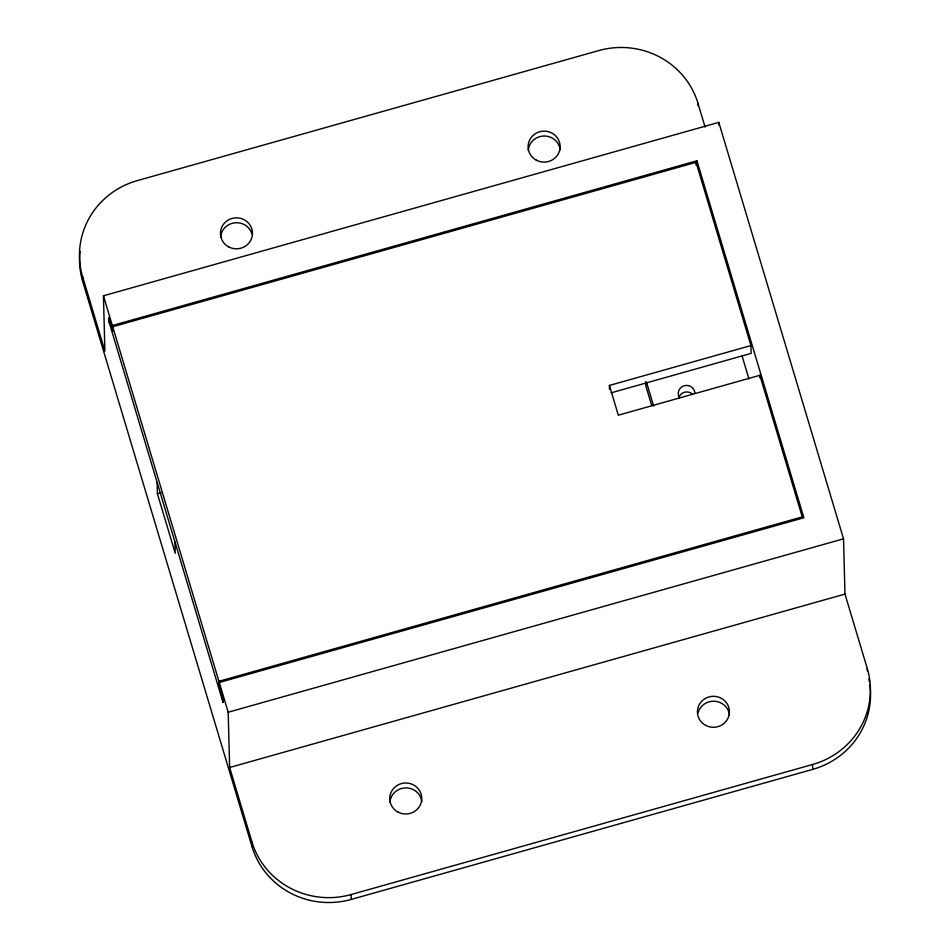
<?xml version="1.0" encoding="UTF-8"?>
<svg xmlns="http://www.w3.org/2000/svg" width="950" height="950" viewBox="0 0 950 950"><rect width="100%" height="100%" fill="white"/><g stroke="black" fill="none" stroke-linecap="round" stroke-linejoin="round"><path stroke-width="1.43" d="M705.102 127.122L697.965 103.265A80.085 77.461 -1.5 0 0 598.773 50.576L137.263 180.631A80.085 77.461 -1.5 0 0 82.614 276.676L104.892 351.049L103.443 295.794L718.794 122.372L843.529 538.828L844.977 594.082L867.255 668.444L867.314 670.878M112.468 329.603L112.361 325.541L696.932 160.799L803.854 517.75L219.284 682.492L219.391 686.553M112.718 326.729L218.928 681.304L219.034 685.686L222.953 698.452L223.06 702.513L109.001 321.765L108.906 317.704L112.824 331.111L112.718 326.729L696.053 162.331L750.939 345.562L751.153 353.364L611.04 392.861M174.942 541.892L175.239 553.268L157.415 493.774L161.619 492.587M609.52 389.358L609.413 385.451L750.939 345.562M218.928 681.304L802.263 516.907L759.857 375.309L618.331 415.197L609.413 385.451M869.844 684.641A80.085 77.461 -1.5 0 1 812.737 769.369L351.227 899.424A80.085 77.461 -1.5 0 1 252.035 846.735L251.916 841.854L229.639 767.493L228.19 712.239L843.529 538.828M229.639 767.493L844.977 594.082M251.916 841.854A80.085 77.461 -1.5 0 0 351.108 894.544L812.606 764.489A80.085 77.461 -1.5 0 0 867.255 668.444M742.152 356.238L748.956 378.967M646.451 382.043L653.659 406.125M651.712 405.543L645.774 385.712L645.668 381.805M103.443 295.794L112.361 325.541M219.284 682.492L228.19 712.239M80.073 251.441A80.085 77.461 -1.5 0 0 82.745 281.556L252.035 846.735M812.606 764.489L812.737 769.369M759.857 375.309L759.917 377.91M718.794 122.372L718.865 125.281M697.965 103.265L698.024 105.699M696.932 160.799L697.039 164.861M696.053 162.331L696.136 165.252M351.108 894.544L351.227 899.424M222.597 697.585L222.692 701.005M157.118 482.398L157.415 493.774M109.262 319.212L109.357 322.632M82.614 276.676L82.745 281.556M679.44 397.646A8.324 8.051 -1.5 0 1 684.249 385.736A8.324 8.051 -1.5 0 1 694.901 393.288M678.656 398.05A8.324 8.051 -1.5 0 1 692.514 394.155M868.834 678.941A80.085 77.461 -1.5 0 1 869.393 681.791M528.271 150.48A16.019 15.497 -1.5 0 1 543.934 136.004A16.019 15.497 -1.5 0 1 560.179 149.815M389.892 802.37A16.019 15.497 -1.5 0 1 405.555 787.894A16.019 15.497 -1.5 0 1 421.8 801.693M220.602 237.191A16.019 15.497 -1.5 0 1 251.964 233.866M698.001 712.987A16.019 15.497 -1.5 0 1 729.469 714.994M536.394 160.206A16.019 15.497 -1.5 0 0 560.144 146.276A16.019 15.497 -1.5 0 0 535.836 133.38A16.019 15.497 -1.5 0 0 536.394 160.206M398.014 812.084A16.019 15.497 -1.5 0 0 421.764 798.166A16.019 15.497 -1.5 0 0 397.456 785.258A16.019 15.497 -1.5 0 0 398.014 812.084M705.696 725.384A16.019 15.497 -1.5 0 0 729.434 711.455A16.019 15.497 -1.5 0 0 705.137 698.559A16.019 15.497 -1.5 0 0 705.696 725.384M228.724 246.905A16.019 15.497 -1.5 0 0 252.463 232.987A16.019 15.497 -1.5 0 0 228.166 220.079A16.019 15.497 -1.5 0 0 228.724 246.905"/></g></svg>
